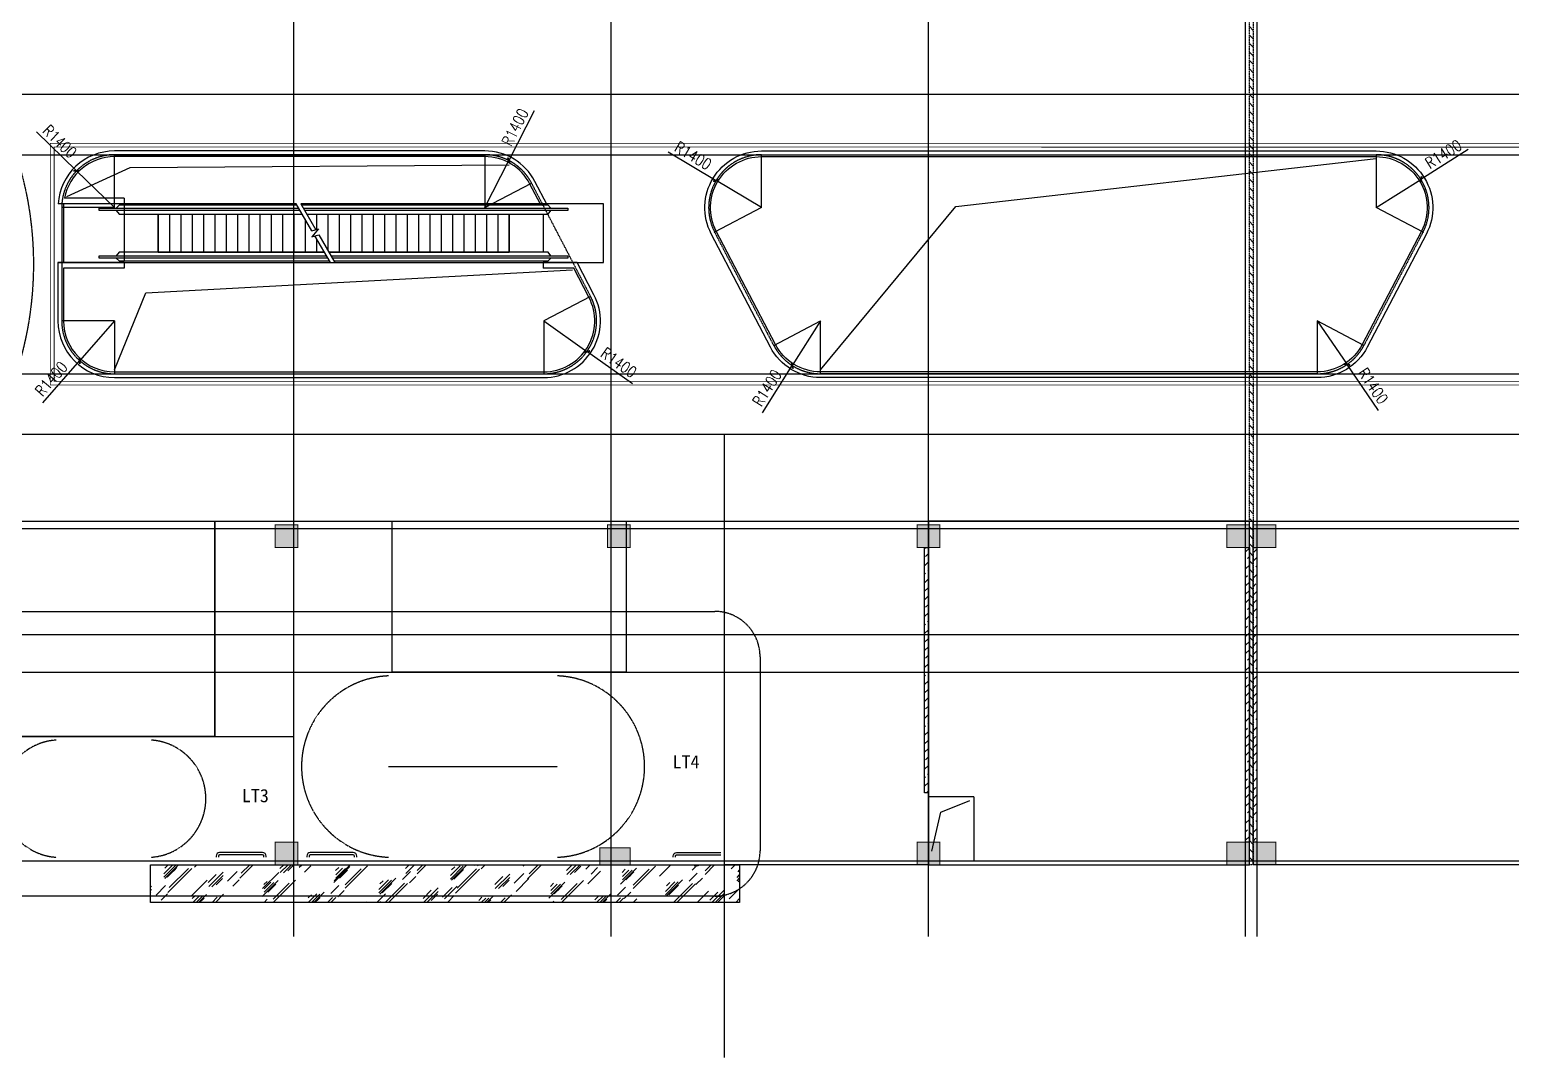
# Model space of a CAD drawing. Extents: x -737978 to 768813, y -372247 to 1140308.
# Drawn here: x -335501 to -296265, y -128998 to -101786 of the extents above; entities that cross this region are included whole.
import ezdxf

# ---------------------------------------------------------------- set-up
doc = ezdxf.new("R2010")
doc.units = 0
doc.header["$LTSCALE"] = 10
doc.header["$MEASUREMENT"] = 0
for name, pattern in [('DASH', [0.35, 0.25, -0.1]), ('DOTE', [2.4200000000000004, 2, -0.2, 0.02, -0.2]), ('OWall_L2$0$HIDDEN2', [4.762499999999999, 3.175, -1.5875])]:
    doc.linetypes.add(name, pattern=pattern)
doc.layers.get('0').update_dxf_attribs({"linetype": 'CONTINUOUS'})
doc.layers.get('Defpoints').update_dxf_attribs({"linetype": 'CONTINUOUS'})
for name, color, linetype in [('0-填充墙', 8, 'CONTINUOUS'), ('A-ANNO-DIMS', 93, 'CONTINUOUS'), ('A-ANNO-IDEN', 3, 'CONTINUOUS'), ('A-ANNO-IDEN-INDX', 3, 'CONTINUOUS'), ('A-ANNO-TEXT', 7, 'CONTINUOUS'), ('A-WALL-GLAZ', 141, 'CONTINUOUS'), ('ATRIUM', 255, 'CONTINUOUS'), ('C-B', 7, 'CONTINUOUS'), ('C-KZ', 2, 'CONTINUOUS'), ('C-Z-HATCH', 253, 'CONTINUOUS'), ('DOTE', 1, 'DOTE'), ('J-粉刷线', 8, 'CONTINUOUS'), ('OWall_L2$0$A-COLS-HATH', 8, 'CONTINUOUS'), ('OWall_L2$0$A-HOLE-DASH', 21, 'OWall_L2$0$HIDDEN2'), ('STAIR', 2, 'CONTINUOUS'), ('防火卷帘', 6, 'CONTINUOUS')]:
    doc.layers.add(name, color=color, linetype=linetype)
doc.layers.add('0-面积', color=2, linetype='CONTINUOUS', plot=False)
doc.styles.add('_TCH_DIM_T3', font='SIMPLEX.shx', dxfattribs={"width": 0.8, "bigfont": 'GBCBIG.shx'})
doc.styles.add('_TCH_DYN', font='')
doc.styles.get('_TCH_DYN').set_extended_font_data('SimSun')
doc.dimstyles.new('_TCH_ARCH', dxfattribs={"dimtxt": 3.5, "dimasz": 1, "dimexe": 2.5, "dimexo": 3, "dimgap": 1, "dimtad": 1, "dimtoh": 1, "dimdec": 0, "dimzin": 0, "dimdsep": 46, "dimtxsty": '_TCH_DIM_T3', "dimblk": 'ARCHTICK', "dimcen": 0.09, "dimclrt": 7, "dimadec": 1, "dimazin": 0, "dimtfac": 1, "dimtdec": 0, "dimtix": 1, "dimtmove": 2, "dimatfit": 3, "dimfxl": 1, "dimtolj": 1, "dimtzin": 0, "dimarcsym": 0})
pattern_1 = [(45, (120, 60), (8.881784197001252e-14, 1527.350647362943), [600, -360, 600, -360, 240, -523.28157]), (45, (90, 90), (8.881784197001252e-14, 1527.350647362943), [480, -600, 360, -360, 420, -463.28157]), (45, (90, 180), (8.881784197001252e-14, 1527.350647362943), [360, -720, 240, -360, 540, -463.28157]), (45, (180, 90), (8.881784197001252e-14, 1527.350647362943), [360, -720, 300, -1303.2815]), (45, (270, 180), (8.881784197001252e-14, 1527.350647362943), [180, -900, 120, -1483.2815]), (45, (120, 330), (8.881784197001252e-14, 1527.350647362943), [120, -900, 120, -480, 300, -763.2815700000001]), (45, (660, 240), (8.881784197001252e-14, 1527.350647362943), [600, -900, 720, -475.28157]), (45, (660, 150), (8.881784197001252e-14, 1527.350647362943), [840, -600, 900, -355.28157]), (45, (810, 270), (-1.77635683940025e-13, -1697.056274847714), [600, -840, 480, -763.2815700000001]), (45, (720, 450), (8.881784197001252e-14, 1527.350647362943), [300, -1200, 360, -823.2815700000001]), (45, (900, 360), (8.881784197001252e-14, 1527.350647362943), [240, -1200, 240, -1003.2815])]
pattern_2 = [(45, (0, 0), (-224.5064030267288, 224.5064030267288), []), (45, (224.5065, 0), (-224.5064030267288, 224.5064030267288), [158.75, -79.375])]

# ---------------------------------------------------------------- blocks, each defined once
blk = doc.blocks.new('商业柱网333')
at = {"layer": 'C-Z-HATCH'}
for points in [[(8842118.772025818, 88667.13641442946), (8842718.772025818, 88667.13641442946), (8842718.772025818, 88067.13641442946), (8842118.772025818, 88067.13641442946)], [(8850518.772024864, 88667.13641442946), (8851118.772024864, 88667.13641442946), (8851118.772024864, 88067.13641442946), (8850518.772024864, 88067.13641442946)], [(8842118.772025878, 80067.13641440374), (8842568.772025878, 80067.13641440374), (8842568.772025878, 79267.13641440374), (8842118.772025878, 79267.13641440374)], [(8850518.772024864, 79867.13641538314), (8851118.772024864, 79867.13641538314), (8851118.772024864, 79267.13641538314), (8850518.772024864, 79267.13641538314)], [(8842118.772025758, 71667.13641395263), (8842718.772025758, 71667.13641395263), (8842718.772025758, 71067.13641395263), (8842118.772025758, 71067.13641395263)], [(8850518.772024805, 71667.13641395263), (8851118.772024805, 71667.13641395263), (8851118.772024805, 71067.13641395263), (8850518.772024805, 71067.13641395263)], [(8842118.772025043, 63467.13641585998), (8842718.772025043, 63467.13641585998), (8842718.772025043, 62867.13641585998), (8842118.772025043, 62867.13641585998)], [(8850518.772024805, 63467.13641538314), (8851118.772024805, 63467.13641538314), (8851118.772024805, 62867.13641538314), (8850518.772024805, 62867.13641538314)], [(8842118.772025043, 62767.1364149063), (8842718.772025043, 62767.1364149063), (8842718.772025043, 62167.1364149063), (8842118.772025043, 62167.1364149063)], [(8850518.772024805, 62767.1364149063), (8851118.772024805, 62767.1364149063), (8851118.772024805, 62167.1364149063), (8850518.772024805, 62167.1364149063)]]:
    blk.add_hatch(color=251, dxfattribs=at).paths.add_polyline_path(points)
at = {"layer": 'C-KZ', "const_width": 30}
for points in [[(8842118.772025818, 88667.13641442946), (8842718.772025818, 88667.13641442946), (8842718.772025818, 88067.13641442946), (8842118.772025818, 88067.13641442946)], [(8850518.772024864, 88667.13641442946), (8851118.772024864, 88667.13641442946), (8851118.772024864, 88067.13641442946), (8850518.772024864, 88067.13641442946)], [(8842118.772025878, 80067.13641440374), (8842568.772025878, 80067.13641440374), (8842568.772025878, 79267.13641440374), (8842118.772025878, 79267.13641440374)], [(8850518.772024864, 79867.13641538314), (8851118.772024864, 79867.13641538314), (8851118.772024864, 79267.13641538314), (8850518.772024864, 79267.13641538314)], [(8842118.772025758, 71667.13641395263), (8842718.772025758, 71667.13641395263), (8842718.772025758, 71067.13641395263), (8842118.772025758, 71067.13641395263)], [(8850518.772024805, 71667.13641395263), (8851118.772024805, 71667.13641395263), (8851118.772024805, 71067.13641395263), (8850518.772024805, 71067.13641395263)], [(8842118.772025043, 63467.13641585998), (8842718.772025043, 63467.13641585998), (8842718.772025043, 62867.13641585998), (8842118.772025043, 62867.13641585998)], [(8850518.772024805, 63467.13641538314), (8851118.772024805, 63467.13641538314), (8851118.772024805, 62867.13641538314), (8850518.772024805, 62867.13641538314)], [(8842118.772025043, 62767.1364149063), (8842718.772025043, 62767.1364149063), (8842718.772025043, 62167.1364149063), (8842118.772025043, 62167.1364149063)], [(8850518.772024805, 62767.1364149063), (8851118.772024805, 62767.1364149063), (8851118.772024805, 62167.1364149063), (8850518.772024805, 62167.1364149063)]]:
    blk.add_lwpolyline(points, close=True, dxfattribs=at)
blk = doc.blocks.new('LT4')
at = {"layer": 'C-B', "color": 8, "linetype": 'DASH'}
for centre, start, end in [((-325899.1373029181, -121298.381515409), 92.38594402967469, 267.6140559703254), ((-321619.1424619306, -121298.381515409), 272.3859440296747, 87.6140559703253)]:
    blk.add_arc(centre, 2402.082429892941, start, end, dxfattribs=at)
blk = doc.blocks.new('LT3')
at = {"layer": 'C-B', "color": 8, "linetype": 'DASH'}
for centre, start, end in [((-334693.9590984948, -122148.3794686146, 1510.714285714286), 93.95449666559524, 266.0476915137722), ((-332388.1988678884, -122148.3794686575, 1510.714285714286), 273.9523084862278, 86.04550333440476)]:
    blk.add_arc(centre, 1553.697096831463, start, end, dxfattribs=at)
blk = doc.blocks.new('_ArchTick')
at = {"color": 0, "linetype": 'ByBlock', "const_width": 0.4}
blk.add_lwpolyline([(-0.5, -0.5), (0.5, 0.5)], dxfattribs=at)
blk = doc.blocks.new('*D187')
at = {"layer": 'A-ANNO-DIMS', "color": 0, "lineweight": -2, "transparency": 16777216}
for p in [(-472206.3495192699, -109498.3815138136), (-473746.7199979688, -111931.8273809644)]:
    blk.add_line(p, (-472955.140724193, -110681.306588123), dxfattribs=at)
at = {"layer": 'Defpoints', "color": 0, "transparency": 16777216}
for p in [(-472206.3495192699, -109498.3815138136), (-472955.140724193, -110681.306588123)]:
    blk.add_point(p, dxfattribs=at)
at = {"layer": 'A-ANNO-DIMS', "color": 0, "lineweight": -2, "transparency": 16777216, "xscale": 120, "yscale": 120, "zscale": 120, "rotation": 57.66620228323233}
blk.add_blockref('_ArchTick', (-472955.140724193, -110681.306588123), dxfattribs=at)
at = {"layer": 'A-ANNO-DIMS', "color": 7, "transparency": 16777216, "insert": (-473626.3490847724, -111274.2478471768), "char_height": 300, "attachment_point": 5, "rotation": 57.66620228323233, "style": '_TCH_DIM_T3'}
blk.add_mtext('\\A1;R1400', dxfattribs=at)
blk = doc.blocks.new('*D188')
at = {"layer": 'A-ANNO-DIMS', "color": 0, "lineweight": -2, "transparency": 16777216}
for p in [(-476243.1568910796, -105021.629125526), (-473770.5869047435, -106498.3815295093)]:
    blk.add_line(p, (-474972.5306481013, -105780.515777573), dxfattribs=at)
at = {"layer": 'Defpoints', "color": 0, "transparency": 16777216}
for p in [(-474972.5306481013, -105780.515777573), (-473770.5869047435, -106498.3815295093)]:
    blk.add_point(p, dxfattribs=at)
at = {"layer": 'A-ANNO-DIMS', "color": 0, "lineweight": -2, "transparency": 16777216, "xscale": 120, "yscale": 120, "zscale": 120, "rotation": 329.1520690246209}
blk.add_blockref('_ArchTick', (-474972.5306481013, -105780.515777573), dxfattribs=at)
at = {"layer": 'A-ANNO-DIMS', "color": 7, "transparency": 16777216, "insert": (-475582.6772061753, -105124.9082900697), "char_height": 300, "attachment_point": 5, "rotation": 329.1520690246209, "style": '_TCH_DIM_T3'}
blk.add_mtext('\\A1;R1400', dxfattribs=at)
blk = doc.blocks.new('*D189')
at = {"layer": 'A-ANNO-DIMS', "color": 0, "lineweight": -2, "transparency": 16777216}
for p in [(-455056.6128720023, -104963.8767669888), (-457494.6525443679, -106496.9659868225)]:
    blk.add_line(p, (-456309.4943703013, -105751.7142827367), dxfattribs=at)
at = {"layer": 'Defpoints', "color": 0, "transparency": 16777216}
for p in [(-456309.4943703013, -105751.7142827367), (-457494.6525443679, -106496.9659868225)]:
    blk.add_point(p, dxfattribs=at)
at = {"layer": 'A-ANNO-DIMS', "color": 0, "lineweight": -2, "transparency": 16777216, "xscale": 120, "yscale": 120, "zscale": 120, "rotation": 212.1625213829055}
blk.add_blockref('_ArchTick', (-456309.4943703013, -105751.7142827367), dxfattribs=at)
at = {"layer": 'A-ANNO-DIMS', "color": 7, "transparency": 16777216, "insert": (-455714.5492962472, -105082.2814191434), "char_height": 300, "attachment_point": 5, "rotation": 32.1625213829055, "style": '_TCH_DIM_T3'}
blk.add_mtext('\\A1;R1400', dxfattribs=at)
blk = doc.blocks.new('*D190')
at = {"layer": 'A-ANNO-DIMS', "color": 0, "lineweight": -2, "transparency": 16777216}
for p in [(-459057.9464702022, -109498.4429095463), (-457430.51401843, -111874.5455198977)]:
    blk.add_line(p, (-458266.8334728129, -110653.4927895783), dxfattribs=at)
at = {"layer": 'Defpoints', "color": 0, "transparency": 16777216}
for p in [(-459057.9464702022, -109498.4429095463), (-458266.8334728129, -110653.4927895783)]:
    blk.add_point(p, dxfattribs=at)
at = {"layer": 'A-ANNO-DIMS', "color": 0, "lineweight": -2, "transparency": 16777216, "xscale": 120, "yscale": 120, "zscale": 120, "rotation": 124.4078963112417}
blk.add_blockref('_ArchTick', (-458266.8334728129, -110653.4927895783), dxfattribs=at)
at = {"layer": 'A-ANNO-DIMS', "color": 7, "transparency": 16777216, "insert": (-457574.6051529823, -111221.7532520642), "char_height": 300, "attachment_point": 5, "rotation": 304.4078963112417, "style": '_TCH_DIM_T3'}
blk.add_mtext('\\A1;R1400', dxfattribs=at)
blk = doc.blocks.new('*D191')
at = {"layer": 'A-ANNO-DIMS', "color": 0, "lineweight": -2, "transparency": 16777216}
for p in [(-479792.8661147725, -103932.6649214213), (-481101.1085839854, -106498.3815156201)]:
    blk.add_line(p, (-480465.1573836736, -105251.1581712179), dxfattribs=at)
at = {"layer": 'Defpoints', "color": 0, "transparency": 16777216}
for p in [(-480465.1573836736, -105251.1581712179), (-481101.1085839854, -106498.3815156201)]:
    blk.add_point(p, dxfattribs=at)
at = {"layer": 'A-ANNO-DIMS', "color": 0, "lineweight": -2, "transparency": 16777216, "xscale": 120, "yscale": 120, "zscale": 120, "rotation": 242.9832565715177}
blk.add_blockref('_ArchTick', (-480465.1573836736, -105251.1581712179), dxfattribs=at)
at = {"layer": 'A-ANNO-DIMS', "color": 7, "transparency": 16777216, "insert": (-480297.2201006967, -104371.4439738866), "char_height": 300, "attachment_point": 5, "rotation": 62.983256571517735, "style": '_TCH_DIM_T3'}
blk.add_mtext('\\A1;R1400', dxfattribs=at)
blk = doc.blocks.new('*D192')
at = {"layer": 'A-ANNO-DIMS', "color": 0, "lineweight": -2, "transparency": 16777216}
for p in [(-479536.8711900177, -109498.3815162161), (-477188.8282098095, -111166.0428016984)]:
    blk.add_line(p, (-478395.4614079719, -110309.050196659), dxfattribs=at)
at = {"layer": 'Defpoints', "color": 0, "transparency": 16777216}
for p in [(-479536.8711900177, -109498.3815162161), (-478395.4614079719, -110309.050196659)]:
    blk.add_point(p, dxfattribs=at)
at = {"layer": 'A-ANNO-DIMS', "color": 0, "lineweight": -2, "transparency": 16777216, "xscale": 120, "yscale": 120, "zscale": 120, "rotation": 144.6163138320767}
blk.add_blockref('_ArchTick', (-478395.4614079719, -110309.050196659), dxfattribs=at)
at = {"layer": 'A-ANNO-DIMS', "color": 7, "transparency": 16777216, "insert": (-477549.5474203506, -110603.2092107086), "char_height": 300, "attachment_point": 5, "rotation": 324.61631383207674, "style": '_TCH_DIM_T3'}
blk.add_mtext('\\A1;R1400', dxfattribs=at)
blk = doc.blocks.new('*D193')
at = {"layer": 'A-ANNO-DIMS', "color": 0, "lineweight": -2, "transparency": 16777216}
for p in [(-490901.1085839857, -109498.3815162159), (-492799.7420191641, -111663.9278858008)]:
    blk.add_line(p, (-491824.055392753, -110551.0776680974), dxfattribs=at)
at = {"layer": 'Defpoints', "color": 0, "transparency": 16777216}
for p in [(-490901.1085839857, -109498.3815162159), (-491824.055392753, -110551.0776680974)]:
    blk.add_point(p, dxfattribs=at)
at = {"layer": 'A-ANNO-DIMS', "color": 0, "lineweight": -2, "transparency": 16777216, "xscale": 120, "yscale": 120, "zscale": 120, "rotation": 48.7574751060959}
blk.add_blockref('_ArchTick', (-491824.055392753, -110551.0776680974), dxfattribs=at)
at = {"layer": 'A-ANNO-DIMS', "color": 7, "transparency": 16777216, "insert": (-492578.9898881175, -111032.9219455447), "char_height": 300, "attachment_point": 5, "rotation": 48.757475106095896, "style": '_TCH_DIM_T3'}
blk.add_mtext('\\A1;R1400', dxfattribs=at)
blk = doc.blocks.new('*D194')
at = {"layer": 'A-ANNO-DIMS', "color": 0, "lineweight": -2, "transparency": 16777216}
for p in [(-492971.5339830852, -104496.4477837227), (-490901.1085840204, -106498.38151562)]:
    blk.add_line(p, (-491907.5653752325, -105525.2192848366), dxfattribs=at)
at = {"layer": 'Defpoints', "color": 0, "transparency": 16777216}
for p in [(-491907.5653752325, -105525.2192848366), (-490901.1085840204, -106498.38151562)]:
    blk.add_point(p, dxfattribs=at)
at = {"layer": 'A-ANNO-DIMS', "color": 0, "lineweight": -2, "transparency": 16777216, "xscale": 120, "yscale": 120, "zscale": 120, "rotation": 315.9635480023873}
blk.add_blockref('_ArchTick', (-491907.5653752325, -105525.2192848366), dxfattribs=at)
at = {"layer": 'A-ANNO-DIMS', "color": 7, "transparency": 16777216, "insert": (-492352.0384343371, -104747.6952017818), "char_height": 300, "attachment_point": 5, "rotation": 315.9635480023872, "style": '_TCH_DIM_T3'}
blk.add_mtext('\\A1;R1400', dxfattribs=at)
blk = doc.blocks.new('中庭标注1')
at = {"color": 8}
for points in [[(-490901.1085840203, -106498.3815156199), (-490901.1085840204, -105098.3815162159)], [(-481101.1085839858, -105098.38151562), (-481101.1085839858, -106498.3815156201)], [(-473770.5869047437, -106498.3815295093), (-473770.5869047437, -105098.3815295094)], [(-457495.5165203092, -105098.3815162159), (-457495.5165203093, -106498.3814824724)], [(-481101.1085839855, -106498.38151562), (-479859.7235356649, -105851.1078781178)], [(-490901.1085840203, -106498.3815156199), (-492301.1085840204, -106498.3815156361)], [(-473770.5869047437, -106498.3815295093), (-475011.9719530639, -107145.6551670128)], [(-456254.1314719889, -107145.6551199757), (-457495.5165203092, -106498.3814824723)], [(-478295.4861416971, -108851.1078787125), (-479536.8711900174, -109498.3815162159)], [(-490901.1085839857, -109498.3815162159), (-492301.1085839857, -109498.3815162321)], [(-490901.1085839857, -109498.3815162159), (-490901.1085839857, -110898.3815162159)], [(-479536.8711900174, -109498.3815162159), (-479536.8711900173, -110898.3815162159)], [(-459059.7539314841, -109498.3815160677), (-459059.7539317242, -110898.3815160677)], [(-457818.3688831637, -110145.6551535711), (-459059.753931484, -109498.3815160677)]]:
    blk.add_lwpolyline(points, dxfattribs=at)
at = {"layer": '0-填充墙'}
for points in [[(-473447.7345675902, -110145.6551513169), (-472206.34951927, -109498.3815138136)], [(-472206.3495192701, -110898.3815162159), (-472206.34951927, -109498.3815138136)]]:
    blk.add_lwpolyline(points, dxfattribs=at)
at = {"layer": 'A-ANNO-DIMS'}
for center, mpoint, picture, middle in [((-481101.1085839854, -106498.3815156201), (-480465.1573836736, -105251.1581712179), '*D191', (-480297.2201006967, -104371.4439738866)), ((-490901.1085840204, -106498.38151562), (-491907.5653752325, -105525.2192848366), '*D194', (-492352.0384343371, -104747.6952017818)), ((-473770.5869047435, -106498.3815295093), (-474972.5306481013, -105780.515777573), '*D188', (-475582.6772061753, -105124.9082900697)), ((-457494.6525443679, -106496.9659868225), (-456309.4943703013, -105751.7142827367), '*D189', (-455714.5492962472, -105082.2814191434)), ((-490901.1085839857, -109498.3815162159), (-491824.055392753, -110551.0776680974), '*D193', (-492578.9898881175, -111032.9219455447)), ((-479536.8711900177, -109498.3815162161), (-478395.4614079719, -110309.050196659), '*D192', (-477549.5474203506, -110603.2092107086)), ((-472206.3495192699, -109498.3815138136), (-472955.140724193, -110681.306588123), '*D187', (-473626.3490847724, -111274.2478471768)), ((-459057.9464702022, -109498.4429095463), (-458266.8334728129, -110653.4927895783), '*D190', (-457574.6051529823, -111221.7532520642))]:
    dim = blk.add_radius_dim(center=center, mpoint=mpoint, dimstyle='_TCH_ARCH', override={"dimtxt": 300, "dimasz": 120, "dimgap": 100}, dxfattribs=at)
    dim.commit()
    dim.dimension.update_dxf_attribs({"geometry": picture, "text_midpoint": middle})

msp = doc.modelspace()

# ---------------------------------------------------------------- hatches: boundary and pattern name
at = {"layer": '0-填充墙'}
h = msp.add_hatch(dxfattribs=at)
h.set_pattern_fill('ANSI33', color=256, scale=100, style=0)
h.set_pattern_definition([(45, (-50, 2.182787284255028e-10), (-224.5064030267288, 224.5064030267288), []), (45, (174.5065, 2.182787284255028e-10), (-224.5064030267288, 224.5064030267288), [158.75, -79.375])])
h.paths.add_polyline_path([(-311701.1085816996, -121998.3815162495), (-311801.1085818649, -121998.3815162495), (-311801.1085794228, -115498.381517289), (-311701.1085794228, -115498.381517289)])
h = msp.add_hatch(dxfattribs=at)
h.set_pattern_fill('ANSI33', color=256, scale=100, style=0)
h.set_pattern_definition(pattern_2)
h.paths.add_polyline_path([(-303201.1085840075, -123298.3813749383), (-303301.1085843342, -123298.3813749383), (-303301.108583737, -115498.3815172892), (-303201.1085814037, -115498.3815172892)])
h = msp.add_hatch(dxfattribs=at)
h.set_pattern_fill('ANSI33', color=256, scale=100, style=0)
h.set_pattern_definition(pattern_2)
h.paths.add_polyline_path([(-303001.1085828157, -123298.3813749347), (-303101.1085831425, -123298.3813749347), (-303101.1085802119, -115498.3815172892), (-303001.1085825962, -115498.3815172892)])
at = {"layer": 'A-WALL-GLAZ'}
h = msp.add_hatch(dxfattribs=at)
h.set_pattern_fill('玻璃2', color=8, scale=100)
h.set_pattern_definition(pattern_1)
edge = h.paths.add_edge_path()
edge.add_line((-311801.1084871473, -87298.38151584998), (-352641.2023151373, -87298.38151565814))
edge.add_arc((-352641.202315157, -91398.38151565813), 4099.999999999985, 89.99999999972425, 134.9999999999997)
edge.add_line((-355540.3401180219, -88499.24371279326), (-363993.3697754488, -96952.27337022002))
edge.add_arc((-361234.2860775864, -99803.12386139661), 3967.353195122939, 134.0628444314638, 180.9371555674204)
edge.add_line((-365201.1085846674, -99868.01278315953), (-365201.108584863, -114698.3815133143))
edge.add_line((-365201.108584863, -114698.3815133143), (-364501.108584863, -114698.3815133235))
edge.add_line((-364501.108584863, -114698.3815133235), (-364501.1085846673, -99862.01026822787))
edge.add_arc((-361092.1217154706, -99862.01026827282), 3408.986869196757, 134.999999999601, 179.9999999992445, ccw=False)
edge.add_line((-363502.6394476387, -97451.4925360711), (-355259.5227543003, -89208.37584273276))
edge.add_arc((-352821.03841451, -91646.86018252315), 3448.537624965951, 90.33503678370442, 134.9999999999996, ccw=False)
edge.add_line((-352841.2036060788, -88198.38151565353), (-351661.1085823131, -88198.38151565353))
edge.add_line((-351661.1085823131, -88198.38151565353), (-351661.108582313, -88298.38151565814))
edge.add_line((-351661.108582313, -88298.38151565814), (-313801.1085827154, -88298.38151532758))
edge.add_arc((-310847.2226463754, -91706.15348147122), 4509.806192969039, 102.21107429739868, 130.9190258425541, ccw=False)
h = msp.add_hatch(dxfattribs=at)
h.set_pattern_fill('玻璃2', color=8, scale=100)
h.set_pattern_definition(pattern_1)
h.paths.add_polyline_path([(-332301.2976139694, -123898.3815162478), (-316701.1085835093, -123898.3815162493), (-316701.1085835093, -124898.3815163199), (-332301.2976139694, -124898.3815163199)])
at = {"layer": 'OWall_L2$0$A-COLS-HATH'}
h = msp.add_hatch(dxfattribs=at)
h.set_pattern_fill('ANSI31', color=256, scale=100, angle=90)
h.set_pattern_definition([(135, (-443777.8562263543, -314053.1515278765), (-112.2532015133644, -112.2532015133644), [])])
h.paths.add_polyline_path([(-260651.1085834636, -123898.3815162494), (-260651.1085834636, -91498.38151565328), (-260501.1085821827, -91498.38151565328), (-260501.1085821833, -123898.3815162494)])
h.paths.add_polyline_path([(-303201.1085835889, -123898.381516249), (-303201.1085845553, -87498.38151565066), (-303101.1085825961, -87498.38151565341), (-303101.1085825963, -123898.381516249)])

# ---------------------------------------------------------------- linework, layer by layer
msp.add_lwpolyline([(-332301.2976139694, -123898.3815162478), (-316701.1085835093, -123898.3815162493), (-316701.1085835093, -124898.3815163199), (-332301.2976139694, -124898.3815163199)], close=True)
at = {"layer": '0-填充墙'}
for points in [[(-311701.1085816996, -121998.3815162495), (-311801.1085818649, -121998.3815162495), (-311801.1085794228, -115498.381517289), (-311701.1085794228, -115498.381517289)], [(-303201.1085840075, -123298.3813749383), (-303301.1085843342, -123298.3813749383), (-303301.108583737, -115498.3815172892), (-303201.1085814037, -115498.3815172892)], [(-303001.1085828157, -123298.3813749347), (-303101.1085831425, -123298.3813749347), (-303101.1085802119, -115498.3815172892), (-303001.1085825962, -115498.3815172892)]]:
    msp.add_lwpolyline(points, close=True, dxfattribs=at)
at = {"layer": '0-面积'}
for points in [[(-330601.1085831724, -120498.3815133287), (-336901.1085811657, -120498.3815162493), (-336901.1085824225, -114798.3815162493), (-330601.1085831724, -114798.3815182612), (-330601.1085832451, -120498.3815133287)], [(-325901.1085827397, -114798.3815162493), (-319701.1085834628, -114798.3815167942), (-319701.1085834632, -118798.3815162493), (-325901.1085831756, -118798.3815162493)], [(-317101.1085834744, -114798.3815190485), (-311701.1085819787, -114798.3815168897), (-311701.1085817105, -123898.3815162492), (-317101.108583473, -123898.381516241)], [(-311701.1085817075, -123898.3815162492), (-303201.1085837518, -123898.3815162492), (-303201.1085838305, -114798.3815169922), (-311701.1085819757, -114798.3815168902)], [(-303101.1085825834, -114798.3815169934), (-294901.1085819474, -114798.3815162523), (-294901.1085829946, -123898.3815162492), (-303101.1085825834, -123898.3815162492)]]:
    msp.add_lwpolyline(points, close=True, dxfattribs=at)
at = {"layer": 'A-ANNO-IDEN', "linetype": 'DASH', "ltscale": 5}
msp.add_lwpolyline([(-317224.422088774, -124728.4965062301), (-336811.0528500011, -124728.4965062301, -0.4142135623730951), (-338011.0528500011, -123528.4965062301), (-338011.0528500011, -118390.6588841526, -0.4142135623730951), (-336811.0528500011, -117190.6588841526), (-317358.8487797513, -117190.6588841526, -0.4142135623730951), (-316158.8487797513, -118390.6588841526), (-316158.8487797513, -123528.4965062301, -0.4142135623730951), (-317358.8487797513, -124728.4965062301), (-317224.422088774, -124728.4965062301)], format="xyb", dxfattribs=at)
at = {"layer": 'A-ANNO-IDEN-INDX'}
msp.add_lwpolyline([(-310498.0350823231, -122098.3815162493), (-311701.1085817606, -122098.3815162848)], dxfattribs=at)
at = {"layer": 'ATRIUM', "color": 4, "ltscale": 6}
msp.add_line((-333001.1085839983, -106250.3815159577), (-334578.1338287368, -106250.3815159577), dxfattribs=at)
for points in [[(-321795.4271964846, -106429.3815159577), (-322121.0531750569, -105804.874046901, 0.279496193912031), (-323451.1085839721, -104998.3815156534), (-333251.1085840067, -104998.3815156533, 0.3951913250894046), (-334747.9038272045, -106400.3815159577, 0.3951913250894046)], [(-321976.6465291718, -106406.2646003326), (-322254.0587159484, -105874.2247937763, 0.2794961939120358), (-323451.1085839721, -105148.3815156534), (-333251.1085840067, -105148.3815156533, 0.3610794344591995), (-334578.1338287368, -106250.3815159577, 0.3479834926077333)], [(-334751.10858399, -107948.3815159577), (-334751.108583972, -109498.3815162667, 0.4142135623697052), (-333251.108583972, -110998.3815162494), (-321886.8711900036, -110998.3815162493, 0.5631152398237641), (-320556.8157810891, -108804.8740474957), (-321003.4016628292, -107948.3815159577)], [(-333001.1085839983, -108098.3815159577), (-334601.1085839882, -108098.3815159577), (-334601.108583972, -109498.381516265, 0.4142135623697043), (-333251.108583972, -110848.3815162494), (-321886.8711900036, -110848.3815162493, 0.5631152398237673), (-320689.8213219805, -108874.2247943711), (-321094.3556778846, -108098.3815159577), (-321901.1085839983, -108098.3815159577)]]:
    msp.add_lwpolyline(points, format="xyb", dxfattribs=at)
for points in [[(-300079.6985225558, -110191.8889848548, -0.2794961939578609), (-301409.7539317269, -110998.3815161011), (-314556.3495217547, -110998.381513847, -0.2794961934340504), (-315886.4049281708, -110191.8889826006), (-317450.6423136446, -107191.8889982965, -0.5631152388733204), (-316120.5869090598, -104998.3815295428), (-299845.5165246247, -104998.3814825057, -0.5631152407742138), (-298515.461111381, -107191.8889512594)], [(-300212.7040634472, -110122.5382379794, -0.2794961939578607), (-301409.7539317012, -110848.3815161011), (-314556.349521729, -110848.381513847, -0.2794961934340623), (-315753.3993872808, -110122.5382357225), (-317317.6367727531, -107122.5382514211, -0.5631152388733437), (-316120.5869086268, -105148.3815295429), (-299845.516524193, -105148.3814825057, -0.5631152407742083), (-298648.4666522724, -107122.538204384)]]:
    msp.add_lwpolyline(points, format="xyb", close=True, dxfattribs=at)
for points in [[(-333001.1085839983, -106250.3815159577), (-333001.1085839983, -106400.3815159577)], [(-333001.1085839983, -106400.3815159577), (-334747.9038272045, -106400.3815159577)], [(-333001.1085839983, -107948.3815159577), (-334751.10858399, -107948.381515978)], [(-333001.1085839983, -107948.3815159577), (-333001.1085839983, -108098.3815159577)], [(-321003.4016628292, -107948.3815159577), (-321901.1085839983, -107948.3815159577)], [(-321901.1085839983, -107948.3815159577), (-321901.1085839983, -108098.3815159577)]]:
    msp.add_lwpolyline(points, dxfattribs=at)
at = {"layer": 'C-B', "color": 8}
for points in [[(-334516.4923203418, -106200.3815159577), (-332834.7641632005, -105434.9240587071), (-322801.1085840151, -105368.2603644091)], [(-314556.3495217205, -110798.381513847), (-310973.0786525158, -106468.3349024501), (-299845.5165240485, -105198.3814825057)], [(-311372.6378293066, -122504.5526134923), (-310601.1085823912, -122198.3815162494)], [(-311611.9098383303, -123538.9369752239), (-311372.6378293066, -122504.5526134923)]]:
    msp.add_lwpolyline(points, dxfattribs=at)
at = {"layer": 'DOTE'}
for p, q in [((-328501.1085833085, -125798.3815162493), (-328501.108582834, -86098.38151565328)), ((-320101.1085835469, -125798.3815162493), (-320101.1085830724, -86098.38151565328)), ((-311701.1085816515, -125798.3815162493), (-311701.1085828216, -86098.38151565328)), ((-303301.1085835553, -125798.3815162493), (-303301.1085842556, -86098.38151565328)), ((-303001.1085825962, -86098.38151565328), (-303001.1085825962, -125798.3815162493)), ((-365101.1085835493, -103498.3815156533), (-261301.1085819328, -103498.3815156533)), ((-365101.1085835493, -105098.3815162493), (-261301.1085819328, -105098.3815162493)), ((-365101.1085835493, -110898.3815162493), (-261301.1085819328, -110898.3815162493)), ((-365101.1085835493, -112498.3815162493), (-261301.1085819328, -112498.3815162493)), ((-317101.1085835689, -128998.3815162493), (-317101.108584174, -112498.3815162493)), ((-365101.1085835493, -114798.3815162493), (-242201.10858207, -114798.3815177243)), ((-317101.1085835469, -125798.3815162493), (-317101.1085834153, -114798.3815168254)), ((-365101.1085835493, -114998.3815162493), (-261301.1085819328, -114998.3815162493)), ((-365101.1085835493, -117798.3815133287), (-242201.1085821061, -117798.381513574)), ((-365101.1085835233, -118798.3815162493), (-261301.1085819328, -118798.3815162493)), ((-365101.1085835493, -120498.3815133287), (-328501.1085832451, -120498.3815133287)), ((-365101.1085835493, -123798.3815162493), (-242201.1085821188, -123798.3815162493))]:
    msp.add_line(p, q, dxfattribs=at)
msp.add_lwpolyline([(-323451.1085839721, -105098.3815156534), (-333251.1085840067, -105098.3815156533, 0.4142135623764857), (-334651.1085840067, -106498.3815156695), (-334651.108583972, -109498.3815162656, 0.4142135623697082), (-333251.108583972, -110898.3815162494), (-321886.8711900036, -110898.3815162493, 0.563115239823776), (-320645.4861416834, -108851.1078787459), (-322209.7235356512, -105851.1078781512, 0.2794961939120283)], format="xyb", close=True, dxfattribs=at)
msp.add_lwpolyline([(-300168.36888315, -110145.6551536045, -0.2794961939578631), (-301409.7539317097, -110898.3815161011), (-314556.3495217376, -110898.381513847), (-314556.3495217376, -110898.381513847, -0.2794961934340494), (-315797.7345675765, -110145.6551513504), (-317361.9719530503, -107145.6551670462, -0.5631152388733084), (-316120.5869087711, -105098.3815295428), (-299845.5165243366, -105098.3814825057, -0.5631152407742174), (-298604.1314719752, -107145.6551200091), (-300168.36888315, -110145.6551536045)], format="xyb", dxfattribs=at)
for points in [[(-307121.8213257286, -110898.3815140414), (-314556.3495217376, -110898.381513847)], [(-330601.1085832451, -120498.3815133287), (-330601.1085832458, -114798.3815182612)], [(-325901.1085832248, -118798.3815162493), (-325901.1085827397, -114798.3815167186)], [(-326001.1034236783, -121298.3815157626), (-321521.1085827505, -121298.3815157626)], [(-310498.0350823231, -122098.3815162493), (-311701.1085817606, -122098.3815162848)], [(-310498.0350823231, -122098.3815162493), (-310498.0350823231, -123798.3815162493)]]:
    msp.add_lwpolyline(points, dxfattribs=at)
msp.add_circle((-344701.1085821188, -107998.3815182163), 9300.000000770766, dxfattribs=at)
msp.add_circle((-344701.1085821188, -107998.3815182163), 9300.000000770766, dxfattribs=at)
at = {"layer": 'J-粉刷线'}
for points in [[(-333001.1085839983, -106429.3815159577), (-333001.1085839983, -107919.3815159577)], [(-333251.108583972, -110798.3815162494), (-332423.5901889846, -108757.4182526522), (-321124.6736829031, -108148.3815159577)]]:
    msp.add_lwpolyline(points, dxfattribs=at)
at = {"layer": 'OWall_L2$0$A-HOLE-DASH', "ltscale": 0.1}
msp.add_lwpolyline([(-303201.1085835889, -123898.381516249), (-303201.1085845553, -87498.38151565066), (-303101.1085825961, -87498.38151565341), (-303101.1085825963, -123898.381516249)], close=True, dxfattribs=at)
at = {"layer": 'STAIR'}
for p, q in [((-328438.9596379598, -106400.3815159576), (-334747.9038272045, -106400.3815159577)), ((-334601.1085839983, -106400.3815159577), (-334601.1085839983, -107948.3815159577)), ((-333656.6085839983, -106575.3815159577), (-333656.6085839983, -106515.3815159577)), ((-333656.6085839983, -106515.3815159577), (-328372.0322286981, -106515.3815159577)), ((-328337.1135803878, -106575.3815159575), (-333656.6085839983, -106575.3815159577)), ((-333206.6085839983, -106515.3815159577), (-333120.6085839983, -106429.3815159577)), ((-333206.6085839983, -106575.3815159577), (-333133.8585839983, -106674.3815159577)), ((-333133.8585839983, -106674.3815159577), (-328279.4978106755, -106674.3815159577)), ((-333120.6085839983, -106429.3815159577), (-328422.0822912765, -106429.3815159576)), ((-333001.1085839983, -106674.3815159577), (-333001.1085839983, -107674.3815159577)), ((-332101.1085839983, -106674.3815159577), (-328279.4978106755, -106674.3815159577)), ((-332101.1085839983, -106674.3815159577), (-332101.1085839983, -107674.3815159577)), ((-332101.1085839983, -107674.3815159577), (-332101.1085839983, -106674.3815159577)), ((-331801.1085839983, -106674.3815159577), (-331801.1085839983, -107674.3815159577)), ((-331501.1085839983, -106674.3815159577), (-331501.1085839983, -107674.3815159577)), ((-331201.1085839983, -106674.3815159577), (-331201.1085839983, -107674.3815159577)), ((-330901.1085839983, -106674.3815159577), (-330901.1085839983, -107674.3815159577)), ((-330601.1085839983, -106674.3815159577), (-330601.1085839983, -107674.3815159577)), ((-330301.1085839983, -106674.3815159577), (-330301.1085839983, -107674.3815159577)), ((-330001.1085839983, -106674.3815159577), (-330001.1085839983, -107674.3815159577)), ((-329701.1085839983, -106674.3815159577), (-329701.1085839983, -107674.3815159577)), ((-329401.1085839983, -106674.3815159577), (-329401.1085839983, -107674.3815159577)), ((-329101.1085839983, -106674.3815159577), (-329101.1085839983, -107674.3815159577)), ((-328801.1085839983, -106674.3815159577), (-328801.1085839983, -107674.3815159577)), ((-328501.1085839983, -106674.3815159577), (-328501.1085839983, -107674.3815159577)), ((-328025.7992435761, -107110.3065807133), (-328438.9596379586, -106400.3815159579)), ((-328323.2575300375, -106400.3815159579), (-327925.8926459898, -107083.1654780097)), ((-320301.1085839983, -106400.3815159577), (-328323.2575300373, -106400.3815159576)), ((-328306.3801833539, -106429.3815159576), (-321781.6085839983, -106429.3815159577)), ((-328256.3301207757, -106515.3815159577), (-321245.6085839983, -106515.3815159577)), ((-321245.6085839983, -106575.3815159577), (-328221.4114724654, -106575.3815159575)), ((-328163.7957027531, -106674.3815159577), (-322801.1085839983, -106674.3815159577)), ((-328163.7957027532, -106674.3815159576), (-321768.3585839983, -106674.3815159577)), ((-327901.1085839983, -106674.3815159577), (-327901.1085839993, -107076.4325215639)), ((-327601.1085839983, -106674.3815159577), (-327601.1085839993, -107641.235296354)), ((-327301.1085839983, -106674.3815159577), (-327301.1085839983, -107674.3815159577)), ((-327001.1085839983, -106674.3815159577), (-327001.1085839983, -107674.3815159577)), ((-326701.1085839983, -106674.3815159577), (-326701.1085839983, -107674.3815159577)), ((-326401.1085839983, -106674.3815159577), (-326401.1085839983, -107674.3815159577)), ((-326101.1085839983, -106674.3815159577), (-326101.1085839983, -107674.3815159577)), ((-325801.1085839983, -106674.3815159577), (-325801.1085839983, -107674.3815159577)), ((-325501.1085839983, -106674.3815159577), (-325501.1085839983, -107674.3815159577)), ((-325201.1085839983, -106674.3815159577), (-325201.1085839983, -107674.3815159577)), ((-324901.1085839983, -106674.3815159577), (-324901.1085839983, -107674.3815159577)), ((-324601.1085839983, -106674.3815159577), (-324601.1085839983, -107674.3815159577)), ((-324301.1085839983, -106674.3815159577), (-324301.1085839983, -107674.3815159577)), ((-324001.1085839983, -106674.3815159577), (-324001.1085839983, -107674.3815159577)), ((-323701.1085839983, -106674.3815159577), (-323701.1085839983, -107674.3815159577)), ((-323401.1085839983, -106674.3815159577), (-323401.1085839983, -107674.3815159577)), ((-323101.1085839983, -106674.3815159577), (-323101.1085839983, -107674.3815159577)), ((-322801.1085839983, -106674.3815159577), (-322801.1085839983, -107674.3815159577)), ((-322801.1085839983, -107674.3815159577), (-322801.1085839983, -106674.3815159577)), ((-321901.1085839983, -106674.3815159577), (-321901.1085839983, -107674.3815159577)), ((-321781.6085839983, -106429.3815159577), (-321695.6085839983, -106515.3815159577)), ((-321768.3585839983, -106674.3815159577), (-321695.6085839983, -106575.3815159577)), ((-321245.6085839983, -106515.3815159577), (-321245.6085839983, -106575.3815159577)), ((-320301.1085839983, -107948.3815159577), (-320301.1085839983, -106400.3815159577)), ((-328201.1085839974, -106809.0761226582), (-328201.1085839983, -107674.3815159577)), ((-328025.7992435761, -107110.3065807133), (-327853.6086728293, -107063.5284691878)), ((-327853.6086728293, -107063.5284691878), (-328025.7862455951, -107270.1709769972)), ((-328025.7862455951, -107270.1709769972), (-327845.5547569849, -107221.208431375)), ((-327538.0585115518, -107948.3815159577), (-327945.4613545713, -107248.3495340785)), ((-327901.1085839993, -107324.5599936201), (-327901.1085839983, -107674.3815159577)), ((-327845.5547569849, -107221.208431375), (-327422.3564036295, -107948.3815159577)), ((-333656.6085839983, -107833.3815159577), (-333656.6085839983, -107773.3815159577)), ((-333656.6085839983, -107773.3815159577), (-327639.9045691228, -107773.3815159578)), ((-327604.9859208126, -107833.3815159577), (-333656.6085839983, -107833.3815159577)), ((-333133.8585839983, -107674.3815159577), (-333206.6085839983, -107773.3815159577)), ((-333120.6085839983, -107919.3815159577), (-333206.6085839983, -107833.3815159577)), ((-327697.5203388348, -107674.3815159578), (-333133.8585839983, -107674.3815159577)), ((-332101.1085839983, -107674.3815159577), (-327697.5203388349, -107674.3815159577)), ((-327581.8182309133, -107674.3815159577), (-322801.1085839983, -107674.3815159577)), ((-321768.3585839983, -107674.3815159577), (-327581.8182309132, -107674.3815159578)), ((-327524.2024612011, -107773.3815159578), (-321245.6085839983, -107773.3815159577)), ((-321245.6085839983, -107833.3815159577), (-327489.2838128908, -107833.3815159577)), ((-321695.6085839983, -107833.3815159577), (-321781.6085839983, -107919.3815159577)), ((-321695.6085839983, -107773.3815159577), (-321768.3585839983, -107674.3815159577)), ((-321245.6085839983, -107773.3815159577), (-321245.6085839983, -107833.3815159577)), ((-334751.10858399, -107948.3815159577), (-321781.6085839983, -107948.3815159577)), ((-327554.9358582346, -107919.3815159578), (-333120.6085839983, -107919.3815159577)), ((-321781.6085839983, -107919.3815159577), (-327439.2337503124, -107919.3815159578)), ((-321781.6085839983, -107948.3815159577), (-320301.1085839983, -107948.3815159577))]:
    msp.add_line(p, q, dxfattribs=at)
for points in [[(-329241.1085821187, -123698.3815162496), (-329241.1085821187, -123668.38151625, 0.4142135623763626), (-329331.1085821187, -123578.381516249), (-330471.1085821174, -123578.381516249, 0.4142135623730951), (-330561.1085821174, -123668.381516249), (-330561.1085821174, -123698.3815162489)], [(-326841.1085821188, -123698.3815162496), (-326841.1085821188, -123668.38151625, 0.4142135623763626), (-326931.1085821188, -123578.381516249), (-328071.1085821175, -123578.381516249, 0.4142135623730951), (-328161.1085821175, -123668.381516249), (-328161.1085821175, -123698.3815162489)], [(-318461.1082494234, -123698.3815155375), (-318461.1082494251, -123668.3815155382, -0.414213562377452), (-318371.1082494283, -123578.3815155337), (-317201.1082494299, -123578.3815154919)], [(-329301.1085821187, -123698.381516249), (-329301.1085821187, -123668.3815162493, 0.4142135623763627), (-329331.1085821187, -123638.381516249), (-330471.1085821174, -123638.381516249, 0.4142135623730951), (-330501.1085821174, -123668.381516249), (-330501.1085821174, -123698.3815162489)], [(-326901.1085821188, -123698.381516249), (-326901.1085821188, -123668.3815162493, 0.4142135623763627), (-326931.1085821188, -123638.381516249), (-328071.1085821175, -123638.381516249, 0.4142135623730951), (-328101.1085821175, -123668.381516249), (-328101.1085821175, -123698.3815162489)], [(-318401.1082494234, -123698.3815155344), (-318401.1082494251, -123668.3815155352, -0.4142135623776413), (-318371.1082494262, -123638.3815155337), (-317201.1082494278, -123638.3815154919)]]:
    msp.add_lwpolyline(points, format="xyb", dxfattribs=at)
at = {"layer": '防火卷帘', "linetype": 'DASH', "const_width": 20}
for points in [[(-334951.1085830141, -111198.3815162344), (-280851.1085824778, -111198.3862691669), (-280851.1085834358, -104798.3862691179), (-334951.108583972, -104798.3815162344)], [(-334851.108583029, -111095.794677673), (-280951.1085824928, -111098.3814962845), (-280951.1085834208, -104898.3814964633), (-334851.1085839571, -104895.7946778518)]]:
    msp.add_lwpolyline(points, close=True, dxfattribs=at)

# ---------------------------------------------------------------- block references
at = {"layer": 'A-ANNO-DIMS'}
msp.add_blockref('中庭标注1', (157650.0000000132, -3.342574927955866e-08), dxfattribs=at)
at = {"layer": 'C-KZ', "color": 1, "linetype": 'Continuous', "rotation": 90}
msp.add_blockref('商业柱网333', (-240333.972169094, -8966017.153542094), dxfattribs=at)
at = {"layer": 'STAIR'}
for name in ['LT4', 'LT3']:
    msp.add_blockref(name, (0, 0), dxfattribs=at)

# ---------------------------------------------------------------- texts
at = {"layer": 'A-ANNO-TEXT', "linetype": 'DASH', "style": '_TCH_DYN'}
for s, p in [('LT4', (-318477.2110064468, -121347.0015744895)), ('LT3', (-329881.2252064468, -122242.5193744894))]:
    msp.add_text(s, height=350, dxfattribs=at).set_placement(p)

doc.saveas('drawing.dxf')
